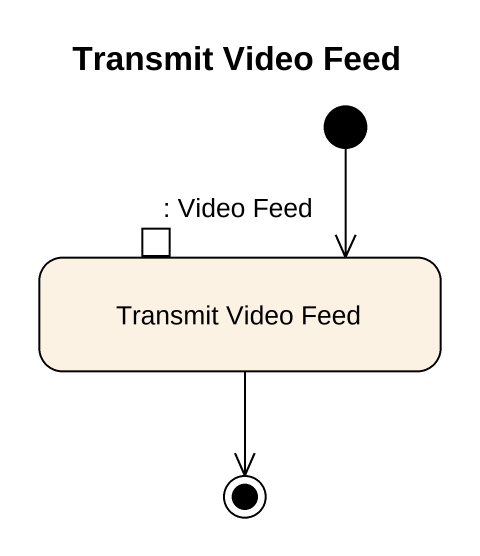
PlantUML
@startuml
title Transmit Video Feed
hide empty description
state "Transmit Video Feed" as Transmit_Video_Feed {
  state ": Video Feed" as Video_Feed <<inputPin>>
}
[*] --> Transmit_Video_Feed
Transmit_Video_Feed --> [*]
@enduml
